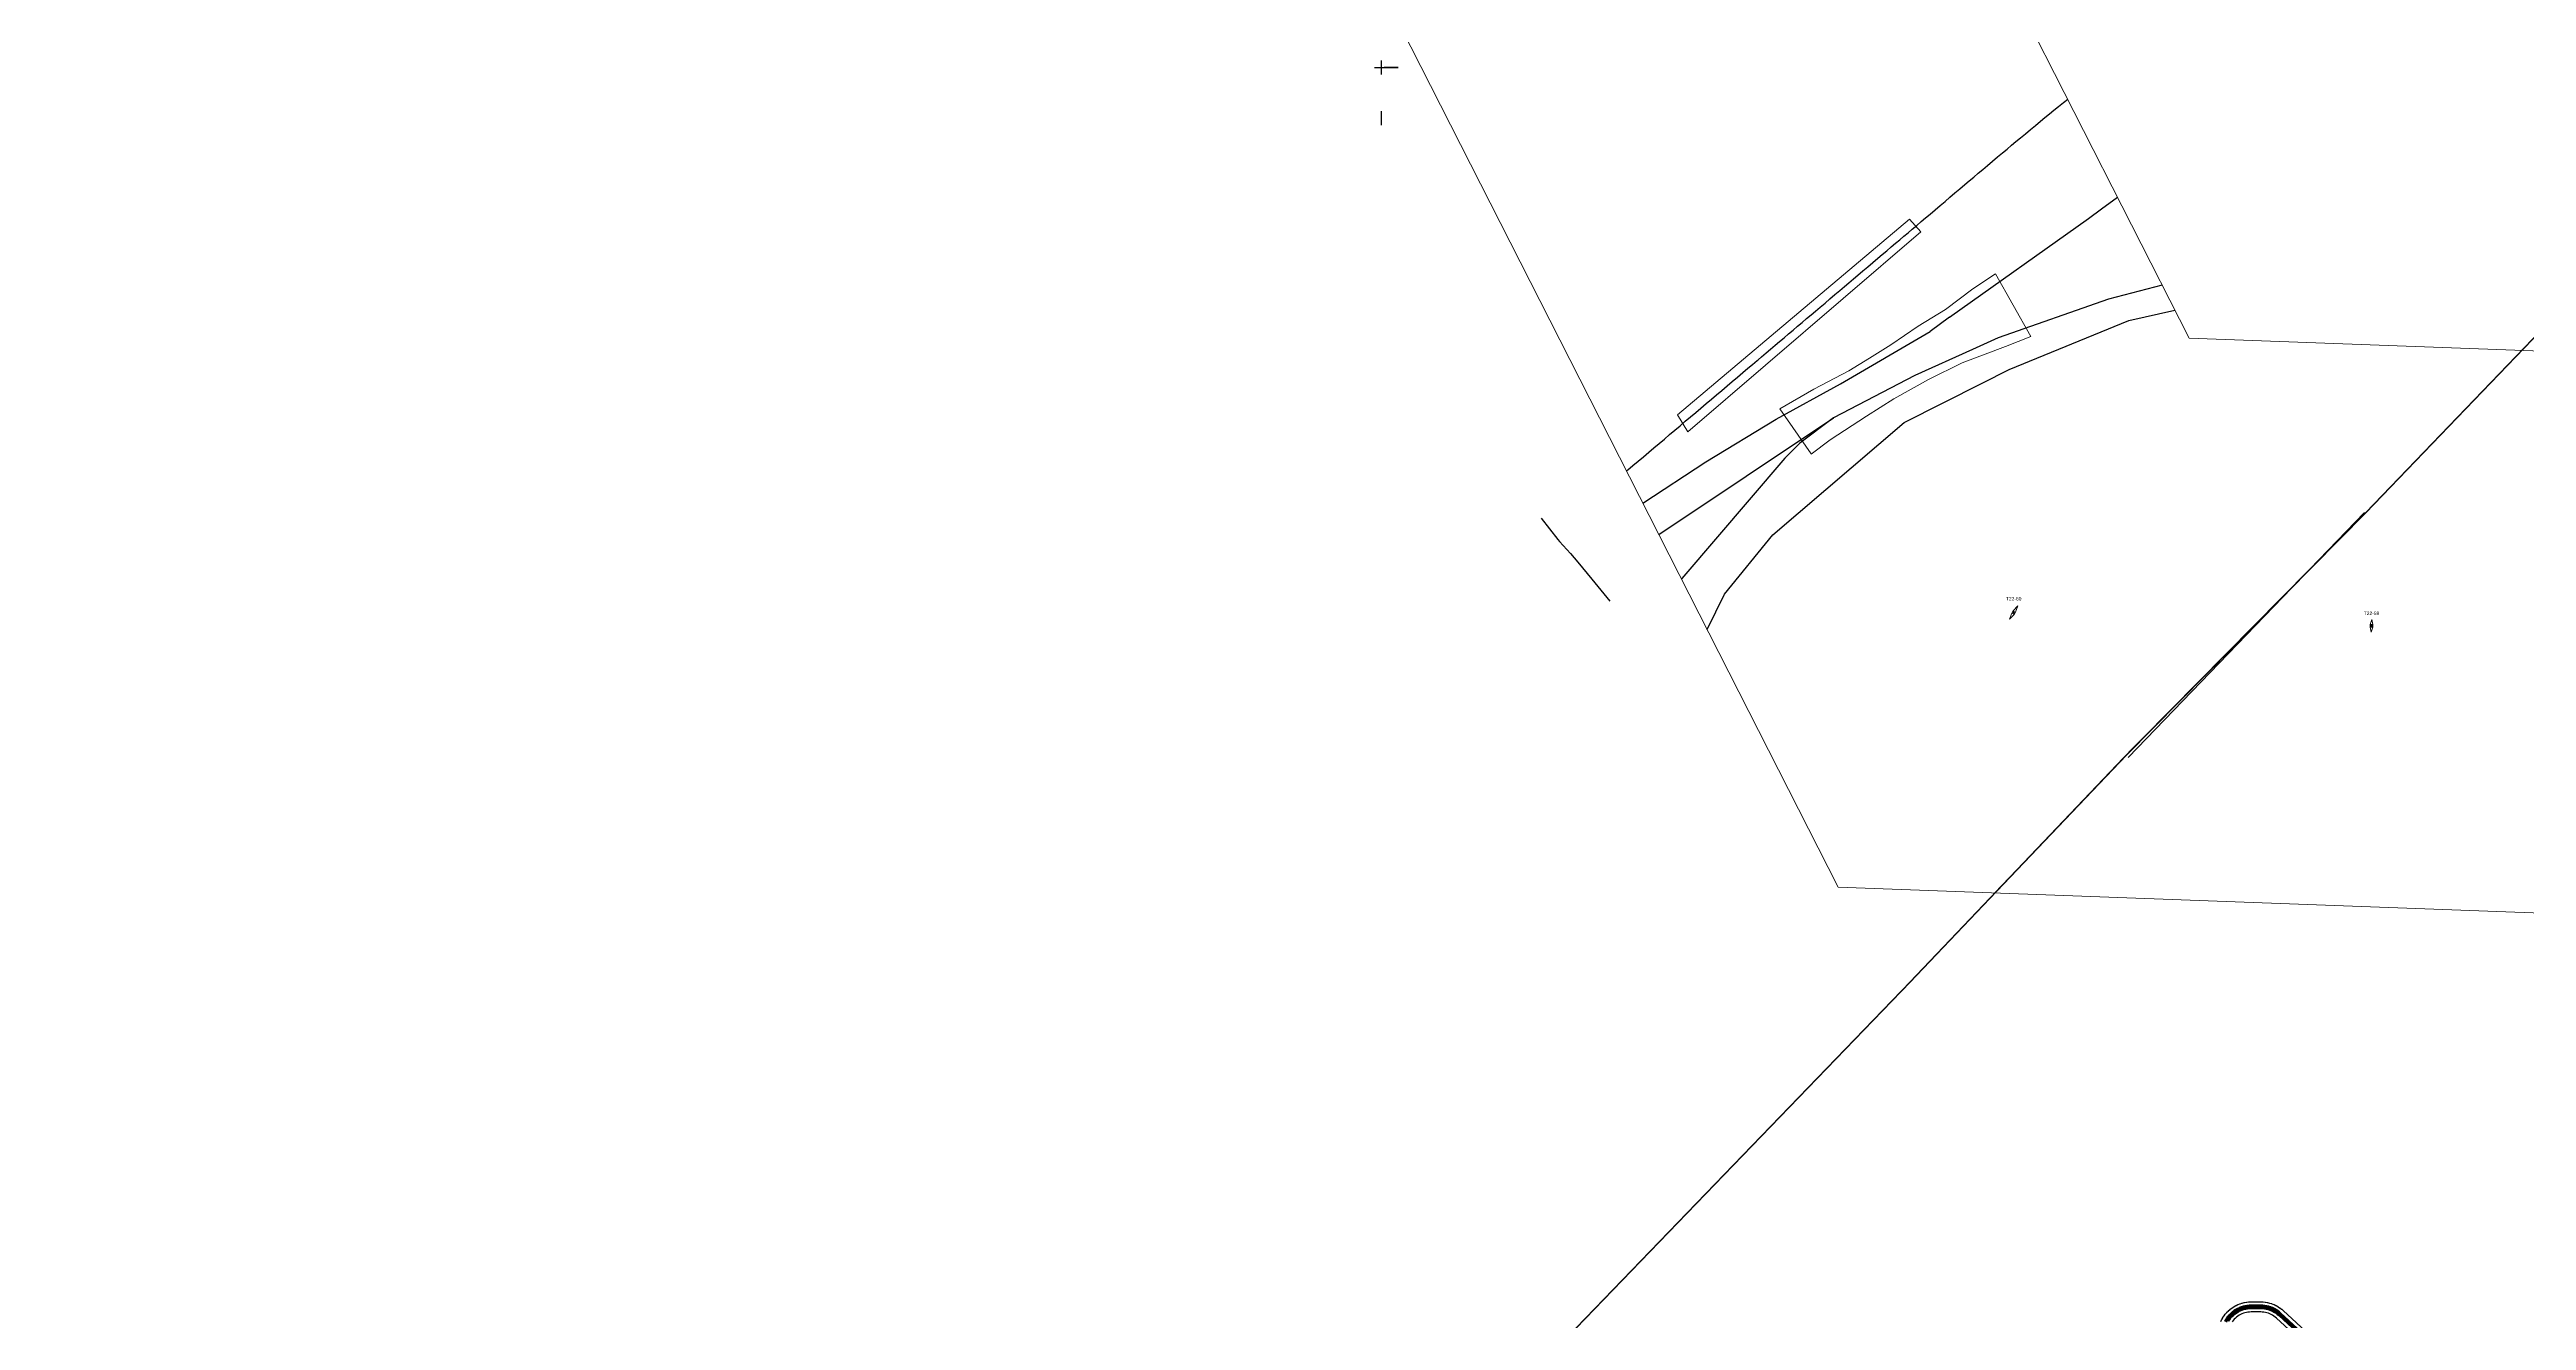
# Model space of a CAD drawing. Header units: metres. Extents: x -4 to 509425, y 7549 to 4732445.
# Drawn here: x 477752 to 479515, y 4717808 to 4718713 of the extents above; entities that cross this region are included whole.
import ezdxf

# ---------------------------------------------------------------- set-up
doc = ezdxf.new("R2010")
doc.units = ezdxf.units.M
doc.header["$LTSCALE"] = 0.01
doc.header["$MEASUREMENT"] = 0
doc.layers.get('0').update_dxf_attribs({"lineweight": 0})
for name, color, linetype in [('-----caminos burgos', 2, 'Continuous'), ('----TREN TAV AVE', 4, 'Continuous'), ('322308300149-PRV-PLA-PT-URB-220600-XREF_VIALES_1000$0$C-G-GRID-PAR', 252, 'Continuous'), ('_00_LE_BURGOS', 1, 'Continuous'), ('autovias y carreteras CyL', 2, 'Continuous'), ('ECLIPSE FUEBTEBURABA', 6, 'Continuous'), ('Ferrovias convencionales CyL', 3, 'Continuous'), ('Lineas electricas aereas', 30, 'Continuous')]:
    doc.layers.add(name, color=color, linetype=linetype)
for name, color, linetype, lineweight in [('Apoyos__ptw_', 7, 'Continuous', 0), ('Carretera__ptw_', 32, 'Continuous', 0), ('Denominación apoyos__ptw_', 7, 'Continuous', 0), ('Ferrocarril electrificado tranvía o trolebus__ptw_', 8, 'Continuous', 0), ('Línea eléctrica__ptw_', 1, 'Continuous', 0)]:
    doc.layers.add(name, color=color, linetype=linetype, lineweight=lineweight)
doc.styles.get("Standard").update_dxf_attribs({"font": 'arial.ttf'})

msp = doc.modelspace()

# ---------------------------------------------------------------- linework, layer by layer
at = {"layer": '-----caminos burgos'}
for points in [[(479127.699, 4718475.195, 688.428), (479146.796, 4718484.859, 688.29), (479232.203, 4718519.921, 688.8), (479264.899, 4718527.317, 689.384)], [(478931.844, 4718299.787, 693.213), (478944.129, 4718324.858, 692.046), (478978.679, 4718367.087, 690.576), (479072.178, 4718447.1, 688.626), (479127.699, 4718475.195, 688.428)]]:
    msp.add_polyline3d(points, dxfattribs=at)
at = {"layer": '----TREN TAV AVE'}
msp.add_polyline3d([(478874.49, 4718412.623, 686.829), (478875.37, 4718413.367, 686.833), (478879.091, 4718416.519, 686.716), (478882.813, 4718419.671, 686.717), (478886.534, 4718422.823, 686.668), (478890.256, 4718425.974, 686.67), (478893.977, 4718429.126, 686.587), (478897.699, 4718432.278, 686.513), (478901.42, 4718435.43, 686.573), (478905.142, 4718438.581, 686.601), (478908.863, 4718441.733, 686.538), (478912.585, 4718444.885, 686.465), (478916.306, 4718448.036, 686.431), (478920.028, 4718451.188, 686.464), (478923.75, 4718454.34, 686.337), (478927.471, 4718457.492, 686.273), (478931.193, 4718460.643, 686.304), (478934.914, 4718463.795, 686.276), (478938.636, 4718466.947, 686.218), (478942.357, 4718470.099, 686.28), (478946.079, 4718473.25, 686.227), (478949.8, 4718476.402, 686.196), (478953.522, 4718479.554, 686.185), (478957.243, 4718482.705, 686.114), (478960.965, 4718485.857, 686.173), (478964.178, 4718488.58, 686.111), (478967.392, 4718491.302, 686.058), (478968.132, 4718491.929, 686.046), (478970.605, 4718494.025, 686.065), (478973.818, 4718496.747, 686.014), (478977.027, 4718499.463, 685.996), (478980.235, 4718502.18, 686.012), (478983.444, 4718504.896, 686.016), (478986.652, 4718507.612, 685.921), (478989.858, 4718510.323, 685.973), (478993.062, 4718513.035, 685.85), (478996.267, 4718515.746, 685.837), (478999.472, 4718518.458, 685.776), (479002.667, 4718521.165, 685.727), (479005.862, 4718523.873, 685.769), (479009.057, 4718526.58, 685.796), (479012.251, 4718529.288, 685.729), (479015.79, 4718532.294, 685.717), (479019.329, 4718535.3, 685.752), (479022.868, 4718538.305, 685.674), (479026.407, 4718541.311, 685.687), (479029.597, 4718544.015, 685.697), (479032.787, 4718546.719, 685.679), (479035.977, 4718549.423, 685.682), (479039.167, 4718552.127, 685.673), (479042.708, 4718555.128, 685.664), (479046.249, 4718558.129, 685.581), (479049.79, 4718561.129, 685.613), (479053.331, 4718564.13, 685.495), (479056.521, 4718566.828, 685.481), (479059.712, 4718569.527, 685.516), (479062.902, 4718572.225, 685.417), (479066.092, 4718574.924, 685.442), (479069.036, 4718577.415, 685.459), (479071.98, 4718579.905, 685.486), (479074.924, 4718582.396, 685.466), (479077.868, 4718584.887, 685.423), (479081.051, 4718587.582, 685.306), (479084.233, 4718590.277, 685.271), (479087.416, 4718592.971, 685.214), (479090.598, 4718595.666, 685.251), (479094.142, 4718598.666, 685.258), (479097.687, 4718601.665, 685.254), (479101.231, 4718604.665, 685.219), (479104.775, 4718607.664, 685.117), (479108.301, 4718610.655, 685.139), (479111.827, 4718613.645, 685.163), (479115.353, 4718616.636, 685.129), (479118.526, 4718619.315, 685.104), (479121.698, 4718621.994, 685.096), (479124.87, 4718624.672, 685.147), (479128.043, 4718627.351, 685.064), (479131.583, 4718630.34, 685.05), (479135.122, 4718633.328, 685.076), (479138.662, 4718636.317, 685.067), (479142.202, 4718639.305, 685.032), (479145.384, 4718641.961, 684.985), (479148.566, 4718644.618, 684.945), (479151.748, 4718647.274, 684.885), (479154.931, 4718649.93, 684.943), (479158.495, 4718652.893, 684.89), (479162.059, 4718655.856, 684.855), (479165.623, 4718658.82, 684.894), (479169.187, 4718661.783, 684.93), (479172.397, 4718664.394, 684.846), (479175.607, 4718667.005, 684.777), (479178.816, 4718669.617, 684.766), (479182.026, 4718672.228, 684.675), (479185.628, 4718675.132, 684.706), (479188.562, 4718677.499, 684.674)], dxfattribs=at)
at = {"color": 5}
for points in [[(490840.266, 4717243.146), (484895.504, 4717739.237), (483607.637, 4717664), (483465.041, 4717952.185), (479025.126, 4718116.267), (478713.772, 4718728.814), (478509.323, 4719542.064), (477889.601, 4719719.27), (475567.498, 4719734.471), (475570.116, 4720134.463), (477885.142, 4720119.308), (481205.446, 4721268.321)], [(481205.446, 4721268.321), (481336.779, 4720890.497), (478580.819, 4719937.652), (478841.025, 4719863.247), (479090.734, 4718869.963), (479275.072, 4718507.303), (483717.896, 4718343.114), (483848.697, 4718078.765), (484900.497, 4718140.211), (490826.186, 4717645.711)]]:
    msp.add_lwpolyline(points, dxfattribs=at)
at = {"layer": '322308300149-PRV-PLA-PT-URB-220600-XREF_VIALES_1000$0$C-G-GRID-PAR', "lineweight": -3, "flags": 128}
for points in [[(478695, 4718700), (478705, 4718700)], [(478695, 4718700), (478705, 4718700)], [(478700, 4718695), (478700, 4718705)], [(478700, 4718695), (478700, 4718705)], [(478701.907, 4718700), (478711.907, 4718700), (478701.907, 4718700)], [(478700, 4718658.881), (478700, 4718668.881)]]:
    msp.add_lwpolyline(points, dxfattribs=at)
at = {"layer": '_00_LE_BURGOS', "color": 2, "linetype": 'Continuous', "const_width": 1}
for points in [[(478733.4, 4717693.2), (478942.564, 4717909.984), (479074.7, 4718046.899), (479230.328, 4718210.365), (479400.765, 4718382.914), (479552.285, 4718540.544), (479701.769, 4718620.377), (479869.174, 4718674.957), (480047.985, 4718752.347), (480178.939, 4718785.585), (480323.4, 4718805.299), (480556.4, 4718835.2), (480783.9, 4718866.199), (481006.391, 4718899.794), (481224.3, 4718926.9), (481437.2, 4718957.499), (481597.8, 4718941.799), (481766.078, 4718929.368)], [(478733.4, 4717693.2), (478942.564, 4717909.984), (479074.7, 4718046.899), (479230.328, 4718210.365), (479400.765, 4718382.914), (479552.285, 4718540.544), (479701.769, 4718620.377), (479869.174, 4718674.957), (480047.985, 4718752.347), (480178.939, 4718785.585), (480323.4, 4718805.299), (480556.4, 4718835.2), (480783.9, 4718866.199), (481006.391, 4718899.794), (481224.3, 4718926.9), (481437.2, 4718957.499), (481597.8, 4718941.799), (481766.078, 4718929.368)], [(479136.812, 4718112.139), (479230.328, 4718210.365), (479400.765, 4718382.914), (479511.919, 4718498.55)], [(479136.812, 4718112.139), (479230.328, 4718210.365), (479400.765, 4718382.914), (479511.919, 4718498.55)]]:
    msp.add_lwpolyline(points, dxfattribs=at)
at = {"layer": 'Apoyos__ptw_', "color": 2, "linetype": 'Continuous', "flags": 128}
for points in [[(479147.083, 4718307.067), (479150.403, 4718310.404), (479148.718, 4718311.481), (479151.48, 4718312.089), (479149.795, 4718313.166), (479153.115, 4718316.503), (479151.48, 4718312.089), (479150.403, 4718310.404), (479149.795, 4718313.166), (479148.718, 4718311.481)], [(479404.709, 4718297.772), (479405.841, 4718301.333), (479403.843, 4718301.407), (479405.915, 4718303.332), (479403.916, 4718303.406), (479405.049, 4718306.966), (479405.915, 4718303.332), (479405.841, 4718301.333), (479403.916, 4718303.406), (479403.843, 4718301.407)]]:
    msp.add_lwpolyline(points, close=True, dxfattribs=at)
at = {"layer": 'autovias y carreteras CyL'}
for points in [[(479104.517, 4718522.108, 687.445), (479203.3, 4718592.499, 687.32), (479212.567, 4718599.308, 687.308)], [(479104.517, 4718522.108, 687.445), (479203.3, 4718592.499, 687.32), (479212.567, 4718599.308, 687.308)], [(479212.567, 4718599.308, 687.308), (479224.027, 4718607.727, 687.258)], [(479212.567, 4718599.308, 687.308), (479224.027, 4718607.727, 687.258)], [(479255.948, 4718544.927, 688.574), (479217.729, 4718534.995, 688.061), (479138.977, 4718507.391, 687.711), (479120.797, 4718499.172, 687.38)], [(479255.948, 4718544.927, 688.574), (479217.729, 4718534.995, 688.061), (479138.977, 4718507.391, 687.711), (479120.797, 4718499.172, 687.38)], [(479104.517, 4718522.108, 687.445), (479090.7, 4718512.1, 687.568)], [(479104.517, 4718522.108, 687.445), (479090.7, 4718512.1, 687.568)], [(478886.069, 4718389.843, 695.69), (478930.829, 4718419.191, 695.279), (478980.942, 4718449.613, 693.311), (479026.751, 4718474.631, 687.949), (479090.7, 4718512.1, 687.568)], [(478886.069, 4718389.843, 695.69), (478930.829, 4718419.191, 695.279), (478980.942, 4718449.613, 693.311), (479026.751, 4718474.631, 687.949), (479090.7, 4718512.1, 687.568)], [(479120.797, 4718499.172, 687.411), (479079.71, 4718480.599, 687.786), (479021.8, 4718450.499, 688.075)], [(479120.797, 4718499.172, 687.411), (479079.71, 4718480.599, 687.786), (479021.8, 4718450.499, 688.075)], [(478897.41, 4718367.531, 690.432), (479021.8, 4718450.499, 688.075)], [(478897.41, 4718367.531, 690.432), (479021.8, 4718450.499, 688.075)], [(479021.8, 4718450.499, 688.075), (478997.8, 4718432.499, 688.323), (478987.2, 4718421.799, 688.473), (478913.95, 4718336.199, 696.776), (478913.627, 4718335.627, 696.834)], [(479021.8, 4718450.499, 688.075), (478997.8, 4718432.499, 688.323), (478987.2, 4718421.799, 688.473), (478913.95, 4718336.199, 696.776), (478913.627, 4718335.627, 696.834)], [(478813.709, 4718378.999, 693.228), (478825.6, 4718363.899, 689.551), (478826.86, 4718362.528, 689.195)], [(478813.709, 4718378.999, 693.228), (478825.6, 4718363.899, 689.551), (478826.86, 4718362.528, 689.195)], [(478826.86, 4718362.528, 689.195), (478834.702, 4718353.997, 697.196)], [(478826.86, 4718362.528, 689.195), (478834.702, 4718353.997, 697.196)], [(478834.702, 4718353.997, 697.196), (478839.829, 4718347.758, 696.885)], [(478834.702, 4718353.997, 697.196), (478839.829, 4718347.758, 696.885)], [(478834.702, 4718353.997, 697.196), (478839.829, 4718347.758, 696.885)], [(478834.702, 4718353.997, 697.196), (478839.829, 4718347.758, 696.885)], [(478839.829, 4718347.758, 696.885), (478849.903, 4718335.499, 697.054), (478862.653, 4718319.984, 697.269)], [(478839.829, 4718347.758, 696.885), (478849.903, 4718335.499, 697.054), (478862.653, 4718319.984, 697.269)], [(478839.829, 4718347.758, 696.885), (478849.903, 4718335.499, 697.054), (478862.653, 4718319.984, 697.269)], [(478839.829, 4718347.758, 696.885), (478849.903, 4718335.499, 697.054), (478862.653, 4718319.984, 697.269)]]:
    msp.add_polyline3d(points, dxfattribs=at)
at = {"layer": 'Carretera__ptw_', "color": 32, "linetype": 'Continuous', "flags": 128}
msp.add_lwpolyline([(479005.926, 4718424.645), (479005.926, 4718424.816), (478983.659, 4718457.018), (478983.659, 4718457.018), (478983.659, 4718457.018), (478983.659, 4718457.018), (478983.659, 4718457.018), (478983.659, 4718457.018), (478983.659, 4718457.018), (478983.659, 4718457.018), (478983.659, 4718457.018), (478983.659, 4718457.018), (478983.659, 4718457.018), (478983.659, 4718457.018), (478983.659, 4718457.018), (478983.659, 4718457.018), (478983.659, 4718457.019), (478983.659, 4718457.019), (478983.659, 4718457.019), (478983.659, 4718457.019), (478983.659, 4718457.019), (478983.659, 4718457.019), (478983.659, 4718457.019), (478983.659, 4718457.019), (478983.659, 4718457.019), (478983.659, 4718457.019), (478983.659, 4718457.019), (478983.659, 4718457.019), (478983.659, 4718457.019), (478983.659, 4718457.019), (478983.659, 4718457.019), (478983.659, 4718457.019), (478983.659, 4718457.019), (478983.659, 4718457.019), (478983.659, 4718457.019), (479007.811, 4718470.894), (479007.811, 4718470.894), (479032.648, 4718483.911), (479047.55, 4718492.99), (479062.623, 4718502.582), (479082.15, 4718515.771), (479082.15, 4718515.771), (479101.677, 4718527.761), (479121.032, 4718542.492), (479121.032, 4718542.492), (479137.133, 4718553.112), (479137.133, 4718553.112), (479137.133, 4718553.112), (479137.133, 4718553.112), (479137.133, 4718553.112), (479137.133, 4718553.112), (479137.133, 4718553.112), (479137.134, 4718553.112), (479137.134, 4718553.112), (479137.134, 4718553.112), (479137.134, 4718553.112), (479137.134, 4718553.112), (479137.134, 4718553.112), (479137.134, 4718553.112), (479137.134, 4718553.112), (479137.134, 4718553.112), (479137.134, 4718553.112), (479137.134, 4718553.112), (479137.134, 4718553.112), (479137.134, 4718553.112), (479137.134, 4718553.112), (479137.134, 4718553.112), (479137.134, 4718553.112), (479137.134, 4718553.112), (479137.134, 4718553.112), (479137.134, 4718553.112), (479137.134, 4718553.112), (479137.134, 4718553.111), (479137.135, 4718553.111), (479137.135, 4718553.111), (479137.135, 4718553.111), (479137.135, 4718553.111), (479162.314, 4718508.405), (479162.314, 4718508.405), (479162.314, 4718508.405), (479162.314, 4718508.405), (479162.314, 4718508.405), (479162.314, 4718508.405), (479162.314, 4718508.405), (479162.314, 4718508.405), (479162.314, 4718508.405), (479162.314, 4718508.405), (479162.314, 4718508.405), (479162.314, 4718508.405), (479162.314, 4718508.405), (479162.314, 4718508.405), (479162.314, 4718508.405), (479162.314, 4718508.404), (479162.314, 4718508.404), (479162.314, 4718508.404), (479162.314, 4718508.404), (479162.314, 4718508.404), (479162.314, 4718508.404), (479162.314, 4718508.404), (479162.314, 4718508.404), (479162.314, 4718508.404), (479162.314, 4718508.404), (479162.314, 4718508.404), (479162.314, 4718508.404), (479162.314, 4718508.404), (479162.314, 4718508.404), (479162.314, 4718508.404), (479162.314, 4718508.404), (479162.313, 4718508.404), (479162.313, 4718508.404), (479162.313, 4718508.404), (479144.328, 4718501.21), (479144.328, 4718501.21), (479113.325, 4718489.733), (479089.516, 4718477.743), (479064.851, 4718464.04), (479045.324, 4718451.708), (479019.46, 4718434.921), (479005.928, 4718424.644), (479005.928, 4718424.644), (479005.928, 4718424.644), (479005.928, 4718424.644), (479005.928, 4718424.644), (479005.928, 4718424.644), (479005.928, 4718424.644), (479005.928, 4718424.644), (479005.928, 4718424.644), (479005.928, 4718424.644), (479005.927, 4718424.644), (479005.927, 4718424.644), (479005.927, 4718424.644), (479005.927, 4718424.644), (479005.927, 4718424.644), (479005.927, 4718424.644), (479005.927, 4718424.644), (479005.927, 4718424.644), (479005.927, 4718424.644), (479005.927, 4718424.644), (479005.927, 4718424.644), (479005.927, 4718424.644), (479005.927, 4718424.644), (479005.927, 4718424.644), (479005.927, 4718424.644), (479005.927, 4718424.644), (479005.927, 4718424.644), (479005.927, 4718424.644), (479005.927, 4718424.644), (479005.927, 4718424.644), (479005.927, 4718424.644), (479005.927, 4718424.644), (479005.927, 4718424.645), (479005.926, 4718424.645), (479005.926, 4718424.645), (479005.926, 4718424.645), (479005.926, 4718424.645), (479005.926, 4718424.645), (479005.926, 4718424.645), (479005.926, 4718424.645), (479005.926, 4718424.645), (479005.926, 4718424.645), (479005.926, 4718424.645)], dxfattribs=at)
msp.add_lwpolyline([(479005.926, 4718424.645), (479005.926, 4718424.816), (478983.659, 4718457.018), (478983.659, 4718457.018), (478983.659, 4718457.018), (478983.659, 4718457.018), (478983.659, 4718457.018), (478983.659, 4718457.018), (478983.659, 4718457.018), (478983.659, 4718457.018), (478983.659, 4718457.018), (478983.659, 4718457.018), (478983.659, 4718457.018), (478983.659, 4718457.018), (478983.659, 4718457.018), (478983.659, 4718457.018), (478983.659, 4718457.019), (478983.659, 4718457.019), (478983.659, 4718457.019), (478983.659, 4718457.019), (478983.659, 4718457.019), (478983.659, 4718457.019), (478983.659, 4718457.019), (478983.659, 4718457.019), (478983.659, 4718457.019), (478983.659, 4718457.019), (478983.659, 4718457.019), (478983.659, 4718457.019), (478983.659, 4718457.019), (478983.659, 4718457.019), (478983.659, 4718457.019), (478983.659, 4718457.019), (478983.659, 4718457.019), (478983.659, 4718457.019), (478983.659, 4718457.019), (479007.811, 4718470.894), (479007.811, 4718470.894), (479032.648, 4718483.911), (479047.55, 4718492.99), (479062.623, 4718502.582), (479082.15, 4718515.771), (479082.15, 4718515.771), (479101.677, 4718527.761), (479121.032, 4718542.492), (479121.032, 4718542.492), (479137.133, 4718553.112), (479137.133, 4718553.112), (479137.133, 4718553.112), (479137.133, 4718553.112), (479137.133, 4718553.112), (479137.133, 4718553.112), (479137.133, 4718553.112), (479137.134, 4718553.112), (479137.134, 4718553.112), (479137.134, 4718553.112), (479137.134, 4718553.112), (479137.134, 4718553.112), (479137.134, 4718553.112), (479137.134, 4718553.112), (479137.134, 4718553.112), (479137.134, 4718553.112), (479137.134, 4718553.112), (479137.134, 4718553.112), (479137.134, 4718553.112), (479137.134, 4718553.112), (479137.134, 4718553.112), (479137.134, 4718553.112), (479137.134, 4718553.112), (479137.134, 4718553.112), (479137.134, 4718553.112), (479137.134, 4718553.112), (479137.134, 4718553.112), (479137.134, 4718553.111), (479137.135, 4718553.111), (479137.135, 4718553.111), (479137.135, 4718553.111), (479137.135, 4718553.111), (479162.314, 4718508.405), (479162.314, 4718508.405), (479162.314, 4718508.405), (479162.314, 4718508.405), (479162.314, 4718508.405), (479162.314, 4718508.405), (479162.314, 4718508.405), (479162.314, 4718508.405), (479162.314, 4718508.405), (479162.314, 4718508.405), (479162.314, 4718508.405), (479162.314, 4718508.405), (479162.314, 4718508.405), (479162.314, 4718508.405), (479162.314, 4718508.405), (479162.314, 4718508.404), (479162.314, 4718508.404), (479162.314, 4718508.404), (479162.314, 4718508.404), (479162.314, 4718508.404), (479162.314, 4718508.404), (479162.314, 4718508.404), (479162.314, 4718508.404), (479162.314, 4718508.404), (479162.314, 4718508.404), (479162.314, 4718508.404), (479162.314, 4718508.404), (479162.314, 4718508.404), (479162.314, 4718508.404), (479162.314, 4718508.404), (479162.314, 4718508.404), (479162.313, 4718508.404), (479162.313, 4718508.404), (479162.313, 4718508.404), (479144.328, 4718501.21), (479144.328, 4718501.21), (479113.325, 4718489.733), (479089.516, 4718477.743), (479064.851, 4718464.04), (479045.324, 4718451.708), (479019.46, 4718434.921), (479005.928, 4718424.644), (479005.928, 4718424.644), (479005.928, 4718424.644), (479005.928, 4718424.644), (479005.928, 4718424.644), (479005.928, 4718424.644), (479005.928, 4718424.644), (479005.928, 4718424.644), (479005.928, 4718424.644), (479005.928, 4718424.644), (479005.927, 4718424.644), (479005.927, 4718424.644), (479005.927, 4718424.644), (479005.927, 4718424.644), (479005.927, 4718424.644), (479005.927, 4718424.644), (479005.927, 4718424.644), (479005.927, 4718424.644), (479005.927, 4718424.644), (479005.927, 4718424.644), (479005.927, 4718424.644), (479005.927, 4718424.644), (479005.927, 4718424.644), (479005.927, 4718424.644), (479005.927, 4718424.644), (479005.927, 4718424.644), (479005.927, 4718424.644), (479005.927, 4718424.644), (479005.927, 4718424.644), (479005.927, 4718424.644), (479005.927, 4718424.644), (479005.927, 4718424.644), (479005.927, 4718424.645), (479005.926, 4718424.645), (479005.926, 4718424.645), (479005.926, 4718424.645), (479005.926, 4718424.645), (479005.926, 4718424.645), (479005.926, 4718424.645), (479005.926, 4718424.645), (479005.926, 4718424.645), (479005.926, 4718424.645), (479005.926, 4718424.645)], dxfattribs=at)
at = {"layer": 'ECLIPSE FUEBTEBURABA'}
for points in [[(479297.554, 4717806.805), (479298.14, 4717808.039), (479298.253, 4717808.257), (479298.922, 4717809.447), (479299.05, 4717809.657), (479299.799, 4717810.799), (479299.941, 4717811), (479300.766, 4717812.088), (479300.921, 4717812.279), (479301.818, 4717813.309), (479301.986, 4717813.488), (479302.951, 4717814.454), (479303.131, 4717814.622), (479304.16, 4717815.519), (479304.351, 4717815.675), (479305.439, 4717816.5), (479305.64, 4717816.642), (479306.782, 4717817.391), (479306.992, 4717817.519), (479308.182, 4717818.188), (479308.4, 4717818.301), (479309.633, 4717818.888), (479309.859, 4717818.986), (479311.129, 4717819.487), (479311.361, 4717819.569), (479312.662, 4717819.982), (479312.899, 4717820.049), (479314.226, 4717820.372), (479314.467, 4717820.422), (479315.812, 4717820.655), (479316.056, 4717820.688), (479317.414, 4717820.828), (479317.66, 4717820.845), (479319.024, 4717820.891), (479319.147, 4717820.894), (479326.032, 4717820.894), (479326.154, 4717820.892), (479327.507, 4717820.847), (479327.75, 4717820.83), (479329.098, 4717820.693), (479329.339, 4717820.66), (479330.674, 4717820.432), (479330.913, 4717820.383), (479332.229, 4717820.065), (479332.464, 4717820), (479333.755, 4717819.594), (479333.985, 4717819.513), (479335.247, 4717819.02), (479335.471, 4717818.924), (479336.696, 4717818.347), (479336.913, 4717818.236), (479338.096, 4717817.578), (479338.305, 4717817.452), (479339.441, 4717816.715), (479339.64, 4717816.576), (479340.724, 4717815.763), (479340.914, 4717815.611), (479341.94, 4717814.727), (479342.02, 4717814.634), (479342.031, 4717814.646)], [(479375.3, 4717780.712), (479340.404, 4717812.882), (479340.401, 4717812.877), (479340.374, 4717812.909), (479339.348, 4717813.792), (479339.285, 4717813.843), (479338.201, 4717814.655), (479338.134, 4717814.702), (479336.998, 4717815.439), (479336.929, 4717815.48), (479335.746, 4717816.139), (479335.673, 4717816.176), (479334.448, 4717816.753), (479334.374, 4717816.785), (479333.112, 4717817.277), (479333.036, 4717817.304), (479331.744, 4717817.711), (479331.666, 4717817.732), (479330.349, 4717818.05), (479330.27, 4717818.066), (479328.935, 4717818.294), (479328.855, 4717818.305), (479327.507, 4717818.443), (479327.426, 4717818.448), (479326.073, 4717818.494), (479326.032, 4717818.494), (479319.148, 4717818.494), (479319.107, 4717818.493), (479317.742, 4717818.446), (479317.66, 4717818.44), (479316.302, 4717818.301), (479316.22, 4717818.29), (479314.875, 4717818.057), (479314.794, 4717818.041), (479313.468, 4717817.717), (479313.389, 4717817.695), (479312.087, 4717817.282), (479312.01, 4717817.254), (479310.74, 4717816.753), (479310.664, 4717816.72), (479309.431, 4717816.134), (479309.358, 4717816.096), (479308.168, 4717815.427), (479308.098, 4717815.384), (479306.956, 4717814.635), (479306.889, 4717814.588), (479305.801, 4717813.762), (479305.738, 4717813.711), (479304.709, 4717812.813), (479304.649, 4717812.757), (479303.683, 4717811.791), (479303.627, 4717811.731), (479302.73, 4717810.702), (479302.678, 4717810.638), (479301.853, 4717809.55), (479301.806, 4717809.483), (479301.057, 4717808.341), (479301.014, 4717808.271), (479300.345, 4717807.081)], [(479300.345, 4717807.081), (479301.014, 4717808.271), (479301.057, 4717808.341), (479301.806, 4717809.483), (479301.853, 4717809.55), (479302.678, 4717810.638), (479302.73, 4717810.702), (479303.627, 4717811.731), (479303.683, 4717811.791), (479304.649, 4717812.757), (479304.709, 4717812.813), (479305.738, 4717813.711), (479305.801, 4717813.762), (479306.889, 4717814.588), (479306.956, 4717814.635), (479308.098, 4717815.384), (479308.168, 4717815.427), (479309.358, 4717816.096), (479309.431, 4717816.134), (479310.664, 4717816.72), (479310.74, 4717816.753), (479312.01, 4717817.254), (479312.087, 4717817.282), (479313.389, 4717817.695), (479313.468, 4717817.717), (479314.794, 4717818.041), (479314.875, 4717818.057), (479316.22, 4717818.29), (479316.302, 4717818.301), (479317.66, 4717818.44), (479317.742, 4717818.446), (479319.107, 4717818.493), (479319.148, 4717818.494), (479326.032, 4717818.494), (479326.073, 4717818.494), (479327.426, 4717818.448), (479327.507, 4717818.443), (479328.855, 4717818.305), (479328.935, 4717818.294), (479330.27, 4717818.066), (479330.349, 4717818.05), (479331.666, 4717817.732), (479331.744, 4717817.711), (479333.036, 4717817.304), (479333.112, 4717817.277), (479334.374, 4717816.785), (479334.448, 4717816.753), (479335.673, 4717816.176), (479335.746, 4717816.139), (479336.929, 4717815.48), (479336.998, 4717815.439), (479338.134, 4717814.702), (479338.201, 4717814.655), (479339.285, 4717813.843), (479339.348, 4717813.792), (479340.374, 4717812.909), (479340.401, 4717812.877), (479340.404, 4717812.882)], [(479374.908, 4717780.257), (479339.998, 4717812.44), (479339.996, 4717812.438), (479339.982, 4717812.454), (479338.956, 4717813.337), (479338.925, 4717813.363), (479337.841, 4717814.175), (479337.808, 4717814.198), (479336.672, 4717814.935), (479336.637, 4717814.956), (479335.454, 4717815.615), (479335.418, 4717815.633), (479334.193, 4717816.21), (479334.155, 4717816.226), (479332.894, 4717816.719), (479332.856, 4717816.732), (479331.564, 4717817.138), (479331.525, 4717817.149), (479330.209, 4717817.467), (479330.169, 4717817.475), (479328.834, 4717817.703), (479328.794, 4717817.708), (479327.447, 4717817.846), (479327.406, 4717817.848), (479326.053, 4717817.894), (479326.032, 4717817.894), (479319.148, 4717817.894), (479319.127, 4717817.893), (479317.762, 4717817.846), (479317.721, 4717817.844), (479316.363, 4717817.704), (479316.322, 4717817.698), (479314.977, 4717817.466), (479314.936, 4717817.458), (479313.61, 4717817.134), (479313.57, 4717817.123), (479312.269, 4717816.71), (479312.23, 4717816.696), (479310.96, 4717816.195), (479310.922, 4717816.179), (479309.689, 4717815.592), (479309.653, 4717815.573), (479308.462, 4717814.904), (479308.427, 4717814.882), (479307.285, 4717814.133), (479307.252, 4717814.11), (479306.164, 4717813.284), (479306.132, 4717813.258), (479305.103, 4717812.361), (479305.073, 4717812.333), (479304.107, 4717811.367), (479304.079, 4717811.337), (479303.182, 4717810.308), (479303.156, 4717810.276), (479302.331, 4717809.188), (479302.308, 4717809.154), (479301.559, 4717808.012), (479301.537, 4717807.977), (479300.868, 4717806.787)], [(479300.868, 4717806.787), (479301.537, 4717807.977), (479301.559, 4717808.012), (479302.308, 4717809.154), (479302.331, 4717809.188), (479303.156, 4717810.276), (479303.182, 4717810.308), (479304.079, 4717811.337), (479304.107, 4717811.367), (479305.073, 4717812.333), (479305.103, 4717812.361), (479306.132, 4717813.258), (479306.164, 4717813.284), (479307.252, 4717814.11), (479307.285, 4717814.133), (479308.427, 4717814.882), (479308.462, 4717814.904), (479309.653, 4717815.573), (479309.689, 4717815.592), (479310.922, 4717816.179), (479310.96, 4717816.195), (479312.23, 4717816.696), (479312.269, 4717816.71), (479313.57, 4717817.123), (479313.61, 4717817.134), (479314.936, 4717817.458), (479314.977, 4717817.466), (479316.322, 4717817.698), (479316.363, 4717817.704), (479317.721, 4717817.844), (479317.762, 4717817.846), (479319.127, 4717817.893), (479319.148, 4717817.894), (479326.032, 4717817.894), (479326.053, 4717817.894), (479327.406, 4717817.848), (479327.447, 4717817.846), (479328.794, 4717817.708), (479328.834, 4717817.703), (479330.169, 4717817.475), (479330.209, 4717817.467), (479331.525, 4717817.149), (479331.564, 4717817.138), (479332.856, 4717816.732), (479332.894, 4717816.719), (479334.155, 4717816.226), (479334.193, 4717816.21), (479335.418, 4717815.633), (479335.454, 4717815.615), (479336.637, 4717814.956), (479336.672, 4717814.935), (479337.808, 4717814.198), (479337.841, 4717814.175), (479338.925, 4717813.363), (479338.956, 4717813.337), (479339.982, 4717812.454), (479339.996, 4717812.438)], [(479374.516, 4717779.803), (479339.591, 4717811.999), (479339.591, 4717811.999), (479338.565, 4717812.883), (479337.481, 4717813.695), (479336.345, 4717814.432), (479335.162, 4717815.09), (479333.937, 4717815.667), (479332.676, 4717816.16), (479331.384, 4717816.566), (479330.068, 4717816.884), (479328.733, 4717817.112), (479327.386, 4717817.249), (479326.033, 4717817.294), (479319.148, 4717817.294), (479319.148, 4717817.294), (479317.783, 4717817.247), (479316.424, 4717817.107), (479315.079, 4717816.875), (479313.752, 4717816.551), (479312.45, 4717816.138), (479311.18, 4717815.637), (479309.947, 4717815.05), (479308.756, 4717814.381), (479307.615, 4717813.632), (479306.526, 4717812.806), (479305.497, 4717811.909), (479304.532, 4717810.943), (479303.634, 4717809.914), (479302.809, 4717808.825), (479302.06, 4717807.683), (479301.391, 4717806.493)], [(479302.573, 4717807.371), (479303.3, 4717808.479), (479304.1, 4717809.535), (479304.971, 4717810.533), (479305.907, 4717811.47), (479306.905, 4717812.341), (479307.961, 4717813.141), (479309.068, 4717813.868), (479310.223, 4717814.517), (479311.419, 4717815.086), (479312.651, 4717815.572), (479313.914, 4717815.973), (479315.201, 4717816.287), (479316.506, 4717816.512), (479317.824, 4717816.648), (479319.158, 4717816.694), (479326.022, 4717816.694), (479327.345, 4717816.65), (479328.652, 4717816.517), (479329.947, 4717816.296), (479331.223, 4717815.987), (479332.476, 4717815.593), (479333.7, 4717815.116), (479334.888, 4717814.556), (479336.036, 4717813.917), (479337.138, 4717813.203), (479338.189, 4717812.415), (479339.192, 4717811.551), (479374.109, 4717779.362)], [(479374.109, 4717779.362), (479339.192, 4717811.551), (479338.189, 4717812.415), (479337.138, 4717813.203), (479336.036, 4717813.917), (479334.888, 4717814.556), (479333.7, 4717815.116), (479332.476, 4717815.593), (479331.223, 4717815.987), (479329.947, 4717816.296), (479328.652, 4717816.517), (479327.345, 4717816.65), (479326.022, 4717816.694), (479319.158, 4717816.694), (479317.824, 4717816.648), (479316.506, 4717816.512), (479315.201, 4717816.287), (479313.914, 4717815.973), (479312.651, 4717815.572), (479311.419, 4717815.086), (479310.223, 4717814.517), (479309.068, 4717813.868), (479307.961, 4717813.141), (479306.905, 4717812.341), (479305.907, 4717811.47), (479304.971, 4717810.533), (479304.1, 4717809.535), (479303.3, 4717808.479), (479302.573, 4717807.371)], [(479303.086, 4717807.059), (479303.79, 4717808.133), (479304.566, 4717809.156), (479305.409, 4717810.123), (479306.317, 4717811.031), (479307.284, 4717811.875), (479308.307, 4717812.651), (479309.38, 4717813.355), (479310.499, 4717813.984), (479311.658, 4717814.536), (479312.852, 4717815.007), (479314.076, 4717815.395), (479315.323, 4717815.699), (479316.588, 4717815.917), (479317.865, 4717816.049), (479319.168, 4717816.094), (479326.012, 4717816.094), (479327.305, 4717816.051), (479328.571, 4717815.922), (479329.826, 4717815.708), (479331.063, 4717815.409), (479332.277, 4717815.027), (479333.463, 4717814.564), (479334.614, 4717814.022), (479335.726, 4717813.403), (479336.794, 4717812.71), (479337.813, 4717811.947), (479338.793, 4717811.103), (479373.702, 4717778.921)], [(479373.702, 4717778.921), (479338.793, 4717811.103), (479337.813, 4717811.947), (479336.794, 4717812.71), (479335.726, 4717813.403), (479334.614, 4717814.022), (479333.463, 4717814.564), (479332.277, 4717815.027), (479331.063, 4717815.409), (479329.826, 4717815.708), (479328.571, 4717815.922), (479327.305, 4717816.051), (479326.012, 4717816.094), (479319.168, 4717816.094), (479317.865, 4717816.049), (479316.588, 4717815.917), (479315.323, 4717815.699), (479314.076, 4717815.395), (479312.852, 4717815.007), (479311.658, 4717814.536), (479310.499, 4717813.984), (479309.38, 4717813.355), (479308.307, 4717812.651), (479307.284, 4717811.875), (479306.317, 4717811.031), (479305.409, 4717810.123), (479304.566, 4717809.156), (479303.79, 4717808.133), (479303.086, 4717807.059)], [(479372.076, 4717777.156), (479337.196, 4717809.311), (479336.308, 4717810.075), (479335.42, 4717810.741), (479334.488, 4717811.345), (479333.518, 4717811.885), (479332.514, 4717812.358), (479331.48, 4717812.762), (479330.421, 4717813.095), (479329.341, 4717813.356), (479328.247, 4717813.542), (479327.143, 4717813.655), (479325.972, 4717813.694), (479319.21, 4717813.694), (479318.029, 4717813.653), (479316.915, 4717813.538), (479315.812, 4717813.348), (479314.724, 4717813.083), (479313.657, 4717812.744), (479312.615, 4717812.333), (479311.604, 4717811.852), (479310.628, 4717811.303), (479309.692, 4717810.689), (479308.8, 4717810.012), (479307.956, 4717809.276), (479307.165, 4717808.485), (479306.429, 4717807.641), (479305.752, 4717806.748)], [(479339.996, 4717812.438), (479339.998, 4717812.44), (479374.908, 4717780.257)], [(479340.404, 4717812.882), (479375.3, 4717780.712)], [(479342.031, 4717814.646), (479376.869, 4717782.53)]]:
    msp.add_lwpolyline(points, dxfattribs=at)
at = {"layer": 'Ferrocarril electrificado tranvía o trolebus__ptw_', "color": 8, "linetype": 'Continuous', "flags": 128}
msp.add_lwpolyline([(478910.704, 4718452.721), (479075.983, 4718591.994), (479075.983, 4718591.994), (479075.983, 4718591.994), (479075.984, 4718591.994), (479075.984, 4718591.994), (479075.984, 4718591.994), (479075.984, 4718591.994), (479075.984, 4718591.994), (479075.984, 4718591.994), (479075.984, 4718591.994), (479075.984, 4718591.994), (479075.984, 4718591.994), (479075.984, 4718591.994), (479075.984, 4718591.994), (479075.984, 4718591.994), (479075.984, 4718591.994), (479075.984, 4718591.994), (479075.984, 4718591.994), (479075.984, 4718591.994), (479075.984, 4718591.994), (479075.984, 4718591.994), (479075.984, 4718591.994), (479075.984, 4718591.994), (479075.984, 4718591.994), (479075.985, 4718591.994), (479075.985, 4718591.994), (479075.985, 4718591.994), (479075.985, 4718591.994), (479075.985, 4718591.994), (479075.985, 4718591.994), (479075.985, 4718591.994), (479084.035, 4718582.916), (479084.035, 4718582.915), (479084.035, 4718582.915), (479084.035, 4718582.915), (479084.035, 4718582.915), (479084.035, 4718582.915), (479084.035, 4718582.915), (479084.035, 4718582.915), (479084.035, 4718582.915), (479084.035, 4718582.915), (479084.035, 4718582.915), (479084.036, 4718582.915), (479084.036, 4718582.915), (479084.036, 4718582.915), (479084.036, 4718582.915), (479084.036, 4718582.915), (479084.036, 4718582.915), (479084.035, 4718582.915), (479084.035, 4718582.915), (479084.035, 4718582.915), (479084.035, 4718582.915), (479084.035, 4718582.914), (479084.035, 4718582.914), (479084.035, 4718582.914), (479084.035, 4718582.914), (479084.035, 4718582.914), (479084.035, 4718582.914), (479084.035, 4718582.914), (479084.035, 4718582.914), (479084.035, 4718582.914), (479084.035, 4718582.914), (478918.057, 4718440.574), (478918.057, 4718440.574), (478918.057, 4718440.574), (478918.057, 4718440.574), (478918.057, 4718440.574), (478918.057, 4718440.574), (478918.057, 4718440.574), (478918.057, 4718440.574), (478918.057, 4718440.574), (478918.057, 4718440.574), (478918.057, 4718440.574), (478918.057, 4718440.574), (478918.057, 4718440.574), (478918.057, 4718440.574), (478918.057, 4718440.574), (478918.057, 4718440.574), (478918.057, 4718440.574), (478918.057, 4718440.574), (478918.057, 4718440.574), (478918.056, 4718440.574), (478918.056, 4718440.574), (478918.056, 4718440.574), (478918.056, 4718440.574), (478918.056, 4718440.574), (478918.056, 4718440.574), (478918.056, 4718440.574), (478918.056, 4718440.574), (478918.056, 4718440.574), (478918.056, 4718440.574), (478918.056, 4718440.574), (478918.056, 4718440.574), (478918.056, 4718440.574), (478918.056, 4718440.574), (478918.056, 4718440.574), (478910.704, 4718452.721)], dxfattribs=at)
msp.add_lwpolyline([(478910.704, 4718452.721), (479075.983, 4718591.994), (479075.983, 4718591.994), (479075.983, 4718591.994), (479075.984, 4718591.994), (479075.984, 4718591.994), (479075.984, 4718591.994), (479075.984, 4718591.994), (479075.984, 4718591.994), (479075.984, 4718591.994), (479075.984, 4718591.994), (479075.984, 4718591.994), (479075.984, 4718591.994), (479075.984, 4718591.994), (479075.984, 4718591.994), (479075.984, 4718591.994), (479075.984, 4718591.994), (479075.984, 4718591.994), (479075.984, 4718591.994), (479075.984, 4718591.994), (479075.984, 4718591.994), (479075.984, 4718591.994), (479075.984, 4718591.994), (479075.984, 4718591.994), (479075.984, 4718591.994), (479075.985, 4718591.994), (479075.985, 4718591.994), (479075.985, 4718591.994), (479075.985, 4718591.994), (479075.985, 4718591.994), (479075.985, 4718591.994), (479075.985, 4718591.994), (479084.035, 4718582.916), (479084.035, 4718582.915), (479084.035, 4718582.915), (479084.035, 4718582.915), (479084.035, 4718582.915), (479084.035, 4718582.915), (479084.035, 4718582.915), (479084.035, 4718582.915), (479084.035, 4718582.915), (479084.035, 4718582.915), (479084.035, 4718582.915), (479084.036, 4718582.915), (479084.036, 4718582.915), (479084.036, 4718582.915), (479084.036, 4718582.915), (479084.036, 4718582.915), (479084.036, 4718582.915), (479084.035, 4718582.915), (479084.035, 4718582.915), (479084.035, 4718582.915), (479084.035, 4718582.915), (479084.035, 4718582.914), (479084.035, 4718582.914), (479084.035, 4718582.914), (479084.035, 4718582.914), (479084.035, 4718582.914), (479084.035, 4718582.914), (479084.035, 4718582.914), (479084.035, 4718582.914), (479084.035, 4718582.914), (479084.035, 4718582.914), (478918.057, 4718440.574), (478918.057, 4718440.574), (478918.057, 4718440.574), (478918.057, 4718440.574), (478918.057, 4718440.574), (478918.057, 4718440.574), (478918.057, 4718440.574), (478918.057, 4718440.574), (478918.057, 4718440.574), (478918.057, 4718440.574), (478918.057, 4718440.574), (478918.057, 4718440.574), (478918.057, 4718440.574), (478918.057, 4718440.574), (478918.057, 4718440.574), (478918.057, 4718440.574), (478918.057, 4718440.574), (478918.057, 4718440.574), (478918.057, 4718440.574), (478918.056, 4718440.574), (478918.056, 4718440.574), (478918.056, 4718440.574), (478918.056, 4718440.574), (478918.056, 4718440.574), (478918.056, 4718440.574), (478918.056, 4718440.574), (478918.056, 4718440.574), (478918.056, 4718440.574), (478918.056, 4718440.574), (478918.056, 4718440.574), (478918.056, 4718440.574), (478918.056, 4718440.574), (478918.056, 4718440.574), (478918.056, 4718440.574), (478910.704, 4718452.721)], dxfattribs=at)
at = {"layer": 'Ferrovias convencionales CyL'}
msp.add_polyline3d([(478874.49, 4718412.623, 686.829), (478875.37, 4718413.367, 686.833), (478879.091, 4718416.519, 686.716), (478882.813, 4718419.671, 686.717), (478886.534, 4718422.823, 686.668), (478890.256, 4718425.974, 686.67), (478893.977, 4718429.126, 686.587), (478897.699, 4718432.278, 686.513), (478901.42, 4718435.43, 686.573), (478905.142, 4718438.581, 686.601), (478908.863, 4718441.733, 686.538), (478912.585, 4718444.885, 686.465), (478916.306, 4718448.036, 686.431), (478920.028, 4718451.188, 686.464), (478923.75, 4718454.34, 686.337), (478927.471, 4718457.492, 686.273), (478931.193, 4718460.643, 686.304), (478934.914, 4718463.795, 686.276), (478938.636, 4718466.947, 686.218), (478942.357, 4718470.099, 686.28), (478946.079, 4718473.25, 686.227), (478949.8, 4718476.402, 686.196), (478953.522, 4718479.554, 686.185), (478957.243, 4718482.705, 686.114), (478960.965, 4718485.857, 686.173), (478964.178, 4718488.58, 686.111), (478967.392, 4718491.302, 686.058), (478968.132, 4718491.929, 686.046), (478970.605, 4718494.025, 686.065), (478973.818, 4718496.747, 686.014), (478977.027, 4718499.463, 685.996), (478980.235, 4718502.18, 686.012), (478983.444, 4718504.896, 686.016), (478986.652, 4718507.612, 685.921), (478989.858, 4718510.323, 685.973), (478993.062, 4718513.035, 685.85), (478996.267, 4718515.746, 685.837), (478999.472, 4718518.458, 685.776), (479002.667, 4718521.165, 685.727), (479005.862, 4718523.873, 685.769), (479009.057, 4718526.58, 685.796), (479012.251, 4718529.288, 685.729), (479015.79, 4718532.294, 685.717), (479019.329, 4718535.3, 685.752), (479022.868, 4718538.305, 685.674), (479026.407, 4718541.311, 685.687), (479029.597, 4718544.015, 685.697), (479032.787, 4718546.719, 685.679), (479035.977, 4718549.423, 685.682), (479039.167, 4718552.127, 685.673), (479042.708, 4718555.128, 685.664), (479046.249, 4718558.129, 685.581), (479049.79, 4718561.129, 685.613), (479053.331, 4718564.13, 685.495), (479056.521, 4718566.828, 685.481), (479059.712, 4718569.527, 685.516), (479062.902, 4718572.225, 685.417), (479066.092, 4718574.924, 685.442), (479069.036, 4718577.415, 685.459), (479071.98, 4718579.905, 685.486), (479074.924, 4718582.396, 685.466), (479077.868, 4718584.887, 685.423), (479081.051, 4718587.582, 685.306), (479084.233, 4718590.277, 685.271), (479087.416, 4718592.971, 685.214), (479090.598, 4718595.666, 685.251), (479094.142, 4718598.666, 685.258), (479097.687, 4718601.665, 685.254), (479101.231, 4718604.665, 685.219), (479104.775, 4718607.664, 685.117), (479108.301, 4718610.655, 685.139), (479111.827, 4718613.645, 685.163), (479115.353, 4718616.636, 685.129), (479118.526, 4718619.315, 685.104), (479121.698, 4718621.994, 685.096), (479124.87, 4718624.672, 685.147), (479128.043, 4718627.351, 685.064), (479131.583, 4718630.34, 685.05), (479135.122, 4718633.328, 685.076), (479138.662, 4718636.317, 685.067), (479142.202, 4718639.305, 685.032), (479145.384, 4718641.961, 684.985), (479148.566, 4718644.618, 684.945), (479151.748, 4718647.274, 684.885), (479154.931, 4718649.93, 684.943), (479158.495, 4718652.893, 684.89), (479162.059, 4718655.856, 684.855), (479165.623, 4718658.82, 684.894), (479169.187, 4718661.783, 684.93), (479172.397, 4718664.394, 684.846), (479175.607, 4718667.005, 684.777), (479178.816, 4718669.617, 684.766), (479182.026, 4718672.228, 684.675), (479185.628, 4718675.132, 684.706), (479188.562, 4718677.499, 684.674)], dxfattribs=at)
at = {"layer": 'Lineas electricas aereas'}
for points in [[(478733.4, 4717693.2, 705.3), (478942.564, 4717909.984, 712.993), (479074.7, 4718046.899, 715.5), (479230.328, 4718210.365, 709.22), (479400.765, 4718382.914, 702.6), (479552.285, 4718540.544, 700.487), (479701.769, 4718620.377, 698.7), (479869.174, 4718674.957, 696.2), (480047.985, 4718752.347, 700.6), (480178.939, 4718785.585, 703.6), (480323.4, 4718805.299, 703.5), (480556.4, 4718835.2, 699.6), (480783.9, 4718866.199, 691.1), (481006.391, 4718899.794, 685.3), (481224.3, 4718926.9, 684.6), (481437.2, 4718957.499, 685.8), (481597.8, 4718941.799, 689.5), (481766.078, 4718929.368, 690.776)], [(479136.812, 4718112.139, 712.994), (479230.328, 4718210.365, 709.22), (479400.765, 4718382.914, 702.6), (479511.919, 4718498.55, 701.05)]]:
    msp.add_polyline3d(points, dxfattribs=at)
at = {"layer": 'Línea eléctrica__ptw_', "color": 1, "linetype": 'Continuous', "flags": 128}
msp.add_lwpolyline([(479231.685, 4718208.651), (479399.889, 4718383.022)], dxfattribs=at)

# ---------------------------------------------------------------- texts
at = {"layer": 'Denominación apoyos__ptw_', "color": 2, "linetype": 'Continuous', "char_height": 2.5, "attachment_point": 8, "line_spacing_factor": 0.5}
for s, insert in [('T22-60', (479150.099, 4718320.385)), ('T22-59', (479404.879, 4718309.969))]:
    msp.add_mtext(s, dxfattribs=dict(at, insert=insert))

doc.saveas('drawing.dxf')
